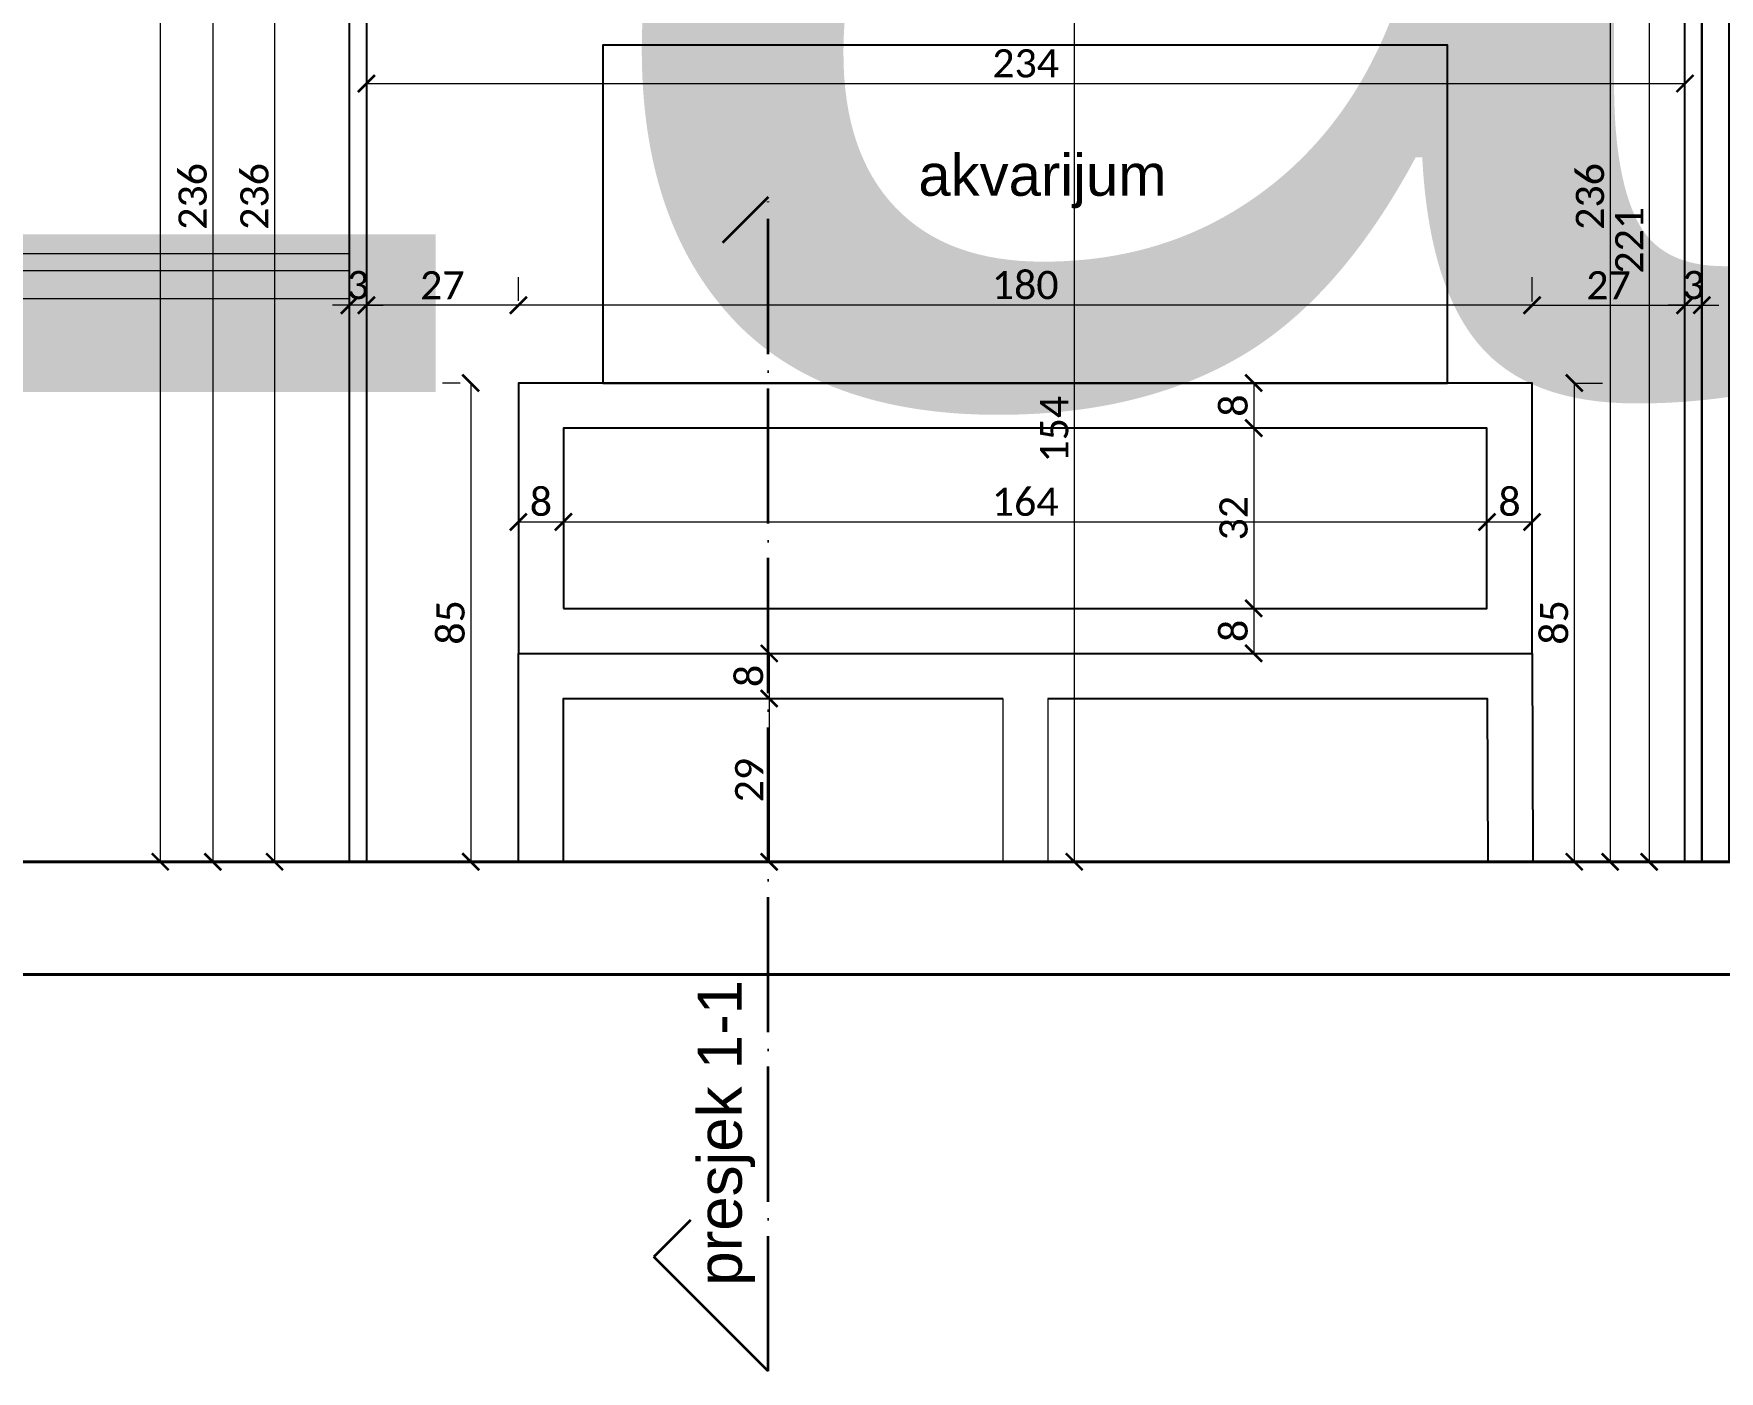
# Model space of a CAD drawing. Header units: centimetres. Extents: x -26724 to 60145, y -23645 to 6771.
# Drawn here: x 2180.2 to 2479.6, y 295.8 to 533.3 of the extents above; entities that cross this region are included whole.
import ezdxf

# ---------------------------------------------------------------- set-up
doc = ezdxf.new("R2010")
doc.units = ezdxf.units.CM
doc.linetypes.add('ACAD_ISO04W100', pattern=[30, 24, -3, 0, -3])
for name, color, linetype, lineweight in [('2.IZGLED', 7, 'Continuous', 13), ('4.KOTE', 88, 'Continuous', 15), ('zid', 7, 'Continuous', 40)]:
    doc.layers.add(name, color=color, linetype=linetype, lineweight=lineweight)
doc.layers.add('3.IZGLED 2', color=7, linetype='Continuous', lineweight=9, true_color=0x4a4a4a)
doc.layers.add('IZGLED 2', color=253, linetype='Continuous', lineweight=9, true_color=0x828282)
doc.layers.add('tekst', color=7, linetype='Continuous')
doc.layers.add('tekst @ 50', color=7, linetype='Continuous')
doc.styles.add('0.15', font='arial.ttf', dxfattribs={"height": 0.15})
doc.styles.add('Notes', font='arial.ttf', dxfattribs={"height": 3})
doc.styles.get("Standard").update_dxf_attribs({"font": 'calibri.ttf'})
doc.dimstyles.new('ja 1 30 izgledi zidova', dxfattribs={"dimtxt": 5, "dimasz": 3, "dimexe": 5, "dimexo": 5, "dimgap": 1, "dimtad": 1, "dimdec": 0, "dimtxsty": 'Standard', "dimblk": 'ARCHTICK', "dimcen": 2.5, "dimclrd": 256, "dimclrt": 7, "dimadec": 0, "dimazin": 0, "dimtfac": 1, "dimtdec": 0, "dimtix": 1, "dimtmove": 1, "dimatfit": 3, "dimldrblk": 'ARCHTICK', "dimfxl": 5, "dimfxlon": 1, "dimlwd": 0, "dimlwe": 9, "dimarcsym": 0})

# ---------------------------------------------------------------- blocks, each defined once
blk = doc.blocks.new('*U3237')
at = {"layer": 'tekst @ 50', "ltscale": 0.8, "style": 'Notes'}
blk.add_text('frizider za voće', height=283.795, dxfattribs=at).set_placement((773.6, 469.68))
blk = doc.blocks.new('_ArchTick')
at = {"color": 0, "linetype": 'ByBlock', "const_width": 0.15}
blk.add_lwpolyline([(-0.5, -0.5), (0.5, 0.5)], dxfattribs=at)
blk = doc.blocks.new('*D914')
at = {"layer": '4.KOTE', "lineweight": 0, "transparency": 16777216}
blk.add_line((2453.8, 471.29), (2453.8, 386.29), dxfattribs=at)
at = {"layer": '4.KOTE', "color": 0, "lineweight": 9, "transparency": 16777216}
for p, q in [((2454.21, 471.29), (2458.8, 471.29)), ((2455.16, 386.29), (2458.8, 386.29))]:
    blk.add_line(p, q, dxfattribs=at)
at = {"layer": 'Defpoints', "color": 0, "transparency": 16777216}
for p in [(2437.87, 471.29, -40.5), (2442.99, 386.29, -40.5), (2453.8, 386.29)]:
    blk.add_point(p, dxfattribs=at)
at = {"layer": '4.KOTE', "lineweight": 0, "transparency": 16777216, "xscale": 3, "yscale": 3, "zscale": 3}
for p, rotation in [((2453.8, 471.29), 90), ((2453.8, 386.29), 270)]:
    blk.add_blockref('_ArchTick', p, dxfattribs=dict(at, rotation=rotation))
at = {"layer": '4.KOTE', "color": 7, "transparency": 16777216, "insert": (2450.23, 428.79), "char_height": 5, "attachment_point": 5, "rotation": 90}
blk.add_mtext('85', dxfattribs=at)
blk = doc.blocks.new('*D915')
at = {"layer": '4.KOTE', "color": 0, "lineweight": 9, "transparency": 16777216}
for p, q in [((2399.9, 471.29), (2391.87, 471.29)), ((2399.41, 463.29), (2391.87, 463.29))]:
    blk.add_line(p, q, dxfattribs=at)
at = {"layer": '4.KOTE', "lineweight": 0, "transparency": 16777216}
blk.add_line((2396.87, 471.29), (2396.87, 463.29), dxfattribs=at)
at = {"layer": 'Defpoints', "color": 0, "transparency": 16777216}
for p in [(2446.3, 471.29, -40.5), (2396.87, 463.29), (2438.3, 463.29, -40.5)]:
    blk.add_point(p, dxfattribs=at)
at = {"layer": '4.KOTE', "lineweight": 0, "transparency": 16777216, "xscale": 3, "yscale": 3, "zscale": 3}
for p, rotation in [((2396.87, 471.29), 90), ((2396.87, 463.29), 270)]:
    blk.add_blockref('_ArchTick', p, dxfattribs=dict(at, rotation=rotation))
at = {"layer": '4.KOTE', "color": 7, "transparency": 16777216, "insert": (2393.31, 467.29), "char_height": 5, "attachment_point": 5, "rotation": 90}
blk.add_mtext('8', dxfattribs=at)
blk = doc.blocks.new('*D916')
at = {"layer": '4.KOTE', "color": 0, "lineweight": 9, "transparency": 16777216}
for p, q in [((2399.41, 463.29), (2391.87, 463.29)), ((2399.41, 431.29), (2391.87, 431.29))]:
    blk.add_line(p, q, dxfattribs=at)
at = {"layer": '4.KOTE', "lineweight": 0, "transparency": 16777216}
blk.add_line((2396.87, 463.29), (2396.87, 431.29), dxfattribs=at)
at = {"layer": 'Defpoints', "color": 0, "transparency": 16777216}
for p in [(2438.3, 463.29, -40.5), (2396.87, 431.29), (2438.3, 431.29, -40.5)]:
    blk.add_point(p, dxfattribs=at)
at = {"layer": '4.KOTE', "lineweight": 0, "transparency": 16777216, "xscale": 3, "yscale": 3, "zscale": 3}
for p, rotation in [((2396.87, 463.29), 90), ((2396.87, 431.29), 270)]:
    blk.add_blockref('_ArchTick', p, dxfattribs=dict(at, rotation=rotation))
at = {"layer": '4.KOTE', "color": 7, "transparency": 16777216, "insert": (2393.31, 447.29), "char_height": 5, "attachment_point": 5, "rotation": 90}
blk.add_mtext('32', dxfattribs=at)
blk = doc.blocks.new('*D917')
at = {"layer": '4.KOTE', "color": 0, "lineweight": 9, "transparency": 16777216}
for p, q in [((2399.41, 431.29), (2391.87, 431.29)), ((2399.49, 423.29), (2391.87, 423.29))]:
    blk.add_line(p, q, dxfattribs=at)
at = {"layer": '4.KOTE', "lineweight": 0, "transparency": 16777216}
blk.add_line((2396.87, 431.29), (2396.87, 423.29), dxfattribs=at)
at = {"layer": 'Defpoints', "color": 0, "transparency": 16777216}
for p in [(2438.3, 431.29, -40.5), (2396.87, 423.29), (2439.44, 423.29, -40.5)]:
    blk.add_point(p, dxfattribs=at)
at = {"layer": '4.KOTE', "lineweight": 0, "transparency": 16777216, "xscale": 3, "yscale": 3, "zscale": 3}
for p, rotation in [((2396.87, 431.29), 90), ((2396.87, 423.29), 270)]:
    blk.add_blockref('_ArchTick', p, dxfattribs=dict(at, rotation=rotation))
at = {"layer": '4.KOTE', "color": 7, "transparency": 16777216, "insert": (2393.31, 427.29), "char_height": 5, "attachment_point": 5, "rotation": 90}
blk.add_mtext('8', dxfattribs=at)
blk = doc.blocks.new('*D918')
at = {"layer": '4.KOTE', "color": 0, "lineweight": 9, "transparency": 16777216}
for p, q in [((2315.41, 423.29), (2305.84, 423.29)), ((2313.38, 415.29), (2305.84, 415.29))]:
    blk.add_line(p, q, dxfattribs=at)
at = {"layer": '4.KOTE', "lineweight": 0, "transparency": 16777216}
blk.add_line((2310.84, 423.29), (2310.84, 415.29), dxfattribs=at)
at = {"layer": 'Defpoints', "color": 0, "transparency": 16777216}
for p in [(2439.44, 423.29, -40.5), (2310.84, 415.29), (2352.3, 415.29, -40.5)]:
    blk.add_point(p, dxfattribs=at)
at = {"layer": '4.KOTE', "lineweight": 0, "transparency": 16777216, "xscale": 3, "yscale": 3, "zscale": 3}
for p, rotation in [((2310.84, 423.29), 90), ((2310.84, 415.29), 270)]:
    blk.add_blockref('_ArchTick', p, dxfattribs=dict(at, rotation=rotation))
at = {"layer": '4.KOTE', "color": 7, "transparency": 16777216, "insert": (2307.28, 419.29), "char_height": 5, "attachment_point": 5, "rotation": 90}
blk.add_mtext('8', dxfattribs=at)
blk = doc.blocks.new('*D919')
at = {"layer": '4.KOTE', "color": 0, "lineweight": 9, "transparency": 16777216}
for p, q in [((2313.38, 415.29), (2305.84, 415.29)), ((2315.41, 386.29), (2305.84, 386.29))]:
    blk.add_line(p, q, dxfattribs=at)
at = {"layer": '4.KOTE', "lineweight": 0, "transparency": 16777216}
blk.add_line((2310.84, 415.29), (2310.84, 386.29), dxfattribs=at)
at = {"layer": 'Defpoints', "color": 0, "transparency": 16777216}
for p in [(2352.3, 415.29, -40.5), (2310.84, 386.29), (2438.42, 386.29, -40.5)]:
    blk.add_point(p, dxfattribs=at)
at = {"layer": '4.KOTE', "lineweight": 0, "transparency": 16777216, "xscale": 3, "yscale": 3, "zscale": 3}
for p, rotation in [((2310.84, 415.29), 90), ((2310.84, 386.29), 270)]:
    blk.add_blockref('_ArchTick', p, dxfattribs=dict(at, rotation=rotation))
at = {"layer": '4.KOTE', "color": 7, "transparency": 16777216, "insert": (2307.28, 400.79), "char_height": 5, "attachment_point": 5, "rotation": 90}
blk.add_mtext('29', dxfattribs=at)
blk = doc.blocks.new('*D920')
at = {"layer": '4.KOTE', "color": 0, "lineweight": 9, "transparency": 16777216}
for p, q in [((2266.3, 485.9), (2266.3, 490.11)), ((2446.3, 485.9), (2446.3, 490.11))]:
    blk.add_line(p, q, dxfattribs=at)
at = {"layer": '4.KOTE', "lineweight": 0, "transparency": 16777216}
blk.add_line((2446.3, 485.11), (2266.3, 485.11), dxfattribs=at)
at = {"layer": 'Defpoints', "color": 0, "transparency": 16777216}
for p in [(2266.3, 485.11), (2266.3, 471.29, -40.5), (2446.3, 471.29, -40.5)]:
    blk.add_point(p, dxfattribs=at)
at = {"layer": '4.KOTE', "lineweight": 0, "transparency": 16777216, "xscale": 3, "yscale": 3, "zscale": 3, "rotation": 180}
blk.add_blockref('_ArchTick', (2266.3, 485.11), dxfattribs=at)
at = {"layer": '4.KOTE', "lineweight": 0, "transparency": 16777216, "xscale": 3, "yscale": 3, "zscale": 3}
blk.add_blockref('_ArchTick', (2446.3, 485.11), dxfattribs=at)
at = {"layer": '4.KOTE', "color": 7, "transparency": 16777216, "insert": (2356.3, 488.67), "char_height": 5, "attachment_point": 5}
blk.add_mtext('180', dxfattribs=at)
blk = doc.blocks.new('*D921')
at = {"layer": '4.KOTE', "color": 0, "lineweight": 9, "transparency": 16777216}
for p, q in [((2446.3, 485.76), (2446.3, 490.11)), ((2473.46, 485.76), (2473.46, 490.11))]:
    blk.add_line(p, q, dxfattribs=at)
at = {"layer": '4.KOTE', "lineweight": 0, "transparency": 16777216}
blk.add_line((2446.3, 485.11), (2473.46, 485.11), dxfattribs=at)
at = {"layer": 'Defpoints', "color": 0, "transparency": 16777216}
for p in [(2473.46, 485.11), (2446.3, 470.51, -40.5), (2473.46, 470.51, -40.5)]:
    blk.add_point(p, dxfattribs=at)
at = {"layer": '4.KOTE', "lineweight": 0, "transparency": 16777216, "xscale": 3, "yscale": 3, "zscale": 3, "rotation": 180}
blk.add_blockref('_ArchTick', (2446.3, 485.11), dxfattribs=at)
at = {"layer": '4.KOTE', "lineweight": 0, "transparency": 16777216, "xscale": 3, "yscale": 3, "zscale": 3}
blk.add_blockref('_ArchTick', (2473.46, 485.11), dxfattribs=at)
at = {"layer": '4.KOTE', "color": 7, "transparency": 16777216, "insert": (2459.88, 488.65), "char_height": 5, "attachment_point": 5}
blk.add_mtext('27', dxfattribs=at)
blk = doc.blocks.new('*D922')
at = {"layer": '4.KOTE', "color": 0, "lineweight": 9, "transparency": 16777216}
for p, q in [((2473.46, 486.79), (2473.46, 490.11)), ((2476.46, 486.79), (2476.46, 490.11))]:
    blk.add_line(p, q, dxfattribs=at)
at = {"layer": '4.KOTE', "lineweight": 0, "transparency": 16777216}
for p, q in [((2473.46, 485.11), (2470.46, 485.11)), ((2473.46, 485.11), (2476.46, 485.11)), ((2476.46, 485.11), (2479.46, 485.11))]:
    blk.add_line(p, q, dxfattribs=at)
at = {"layer": 'Defpoints', "color": 0, "transparency": 16777216}
for p in [(2476.46, 485.11), (2473.46, 475.84, -40.5), (2476.46, 475.84, -40.5)]:
    blk.add_point(p, dxfattribs=at)
at = {"layer": '4.KOTE', "lineweight": 0, "transparency": 16777216, "xscale": 3, "yscale": 3, "zscale": 3}
blk.add_blockref('_ArchTick', (2473.46, 485.11), dxfattribs=at)
at = {"layer": '4.KOTE', "lineweight": 0, "transparency": 16777216, "xscale": 3, "yscale": 3, "zscale": 3, "rotation": 180}
blk.add_blockref('_ArchTick', (2476.46, 485.11), dxfattribs=at)
at = {"layer": '4.KOTE', "color": 7, "transparency": 16777216, "insert": (2474.96, 488.67), "char_height": 5, "attachment_point": 5}
blk.add_mtext('3', dxfattribs=at)
blk = doc.blocks.new('*D923')
at = {"layer": '4.KOTE', "color": 0, "lineweight": 9, "transparency": 16777216}
for p, q in [((2239.3, 484.39), (2239.3, 490.11)), ((2266.3, 485.9), (2266.3, 490.11))]:
    blk.add_line(p, q, dxfattribs=at)
at = {"layer": '4.KOTE', "lineweight": 0, "transparency": 16777216}
blk.add_line((2266.3, 485.11), (2239.3, 485.11), dxfattribs=at)
at = {"layer": 'Defpoints', "color": 0, "transparency": 16777216}
for p in [(2239.3, 485.11), (2239.3, 471.29, -27), (2266.3, 471.29, -40.5)]:
    blk.add_point(p, dxfattribs=at)
at = {"layer": '4.KOTE', "lineweight": 0, "transparency": 16777216, "xscale": 3, "yscale": 3, "zscale": 3, "rotation": 180}
blk.add_blockref('_ArchTick', (2239.3, 485.11), dxfattribs=at)
at = {"layer": '4.KOTE', "lineweight": 0, "transparency": 16777216, "xscale": 3, "yscale": 3, "zscale": 3}
blk.add_blockref('_ArchTick', (2266.3, 485.11), dxfattribs=at)
at = {"layer": '4.KOTE', "color": 7, "transparency": 16777216, "insert": (2252.8, 488.65), "char_height": 5, "attachment_point": 5}
blk.add_mtext('27', dxfattribs=at)
blk = doc.blocks.new('*D924')
at = {"layer": '4.KOTE', "color": 0, "lineweight": 9, "transparency": 16777216}
for p, q in [((2236.3, 485.74), (2236.3, 490.11)), ((2239.3, 484.39), (2239.3, 490.11))]:
    blk.add_line(p, q, dxfattribs=at)
at = {"layer": '4.KOTE', "lineweight": 0, "transparency": 16777216}
for p, q in [((2236.3, 485.11), (2233.3, 485.11)), ((2239.3, 485.11), (2236.3, 485.11)), ((2239.3, 485.11), (2242.3, 485.11))]:
    blk.add_line(p, q, dxfattribs=at)
at = {"layer": 'Defpoints', "color": 0, "transparency": 16777216}
for p in [(2236.3, 485.11), (2236.3, 476.99, -27), (2239.3, 471.29, -27)]:
    blk.add_point(p, dxfattribs=at)
at = {"layer": '4.KOTE', "lineweight": 0, "transparency": 16777216, "xscale": 3, "yscale": 3, "zscale": 3}
blk.add_blockref('_ArchTick', (2236.3, 485.11), dxfattribs=at)
at = {"layer": '4.KOTE', "lineweight": 0, "transparency": 16777216, "xscale": 3, "yscale": 3, "zscale": 3, "rotation": 180}
blk.add_blockref('_ArchTick', (2239.3, 485.11), dxfattribs=at)
at = {"layer": '4.KOTE', "color": 7, "transparency": 16777216, "insert": (2237.8, 488.67), "char_height": 5, "attachment_point": 5}
blk.add_mtext('3', dxfattribs=at)
blk = doc.blocks.new('*D925')
at = {"layer": '4.KOTE', "lineweight": 0, "transparency": 16777216}
blk.add_line((2266.3, 446.63), (2274.3, 446.63), dxfattribs=at)
at = {"layer": '4.KOTE', "color": 0, "lineweight": 9, "transparency": 16777216}
for p, q in [((2266.3, 443.96), (2266.3, 441.63)), ((2274.3, 443.96), (2274.3, 441.63))]:
    blk.add_line(p, q, dxfattribs=at)
at = {"layer": 'Defpoints', "color": 0, "transparency": 16777216}
for p in [(2266.3, 451.34, -40.5), (2274.3, 451.34, -40.5), (2274.3, 446.63)]:
    blk.add_point(p, dxfattribs=at)
at = {"layer": '4.KOTE', "lineweight": 0, "transparency": 16777216, "xscale": 3, "yscale": 3, "zscale": 3, "rotation": 180}
blk.add_blockref('_ArchTick', (2266.3, 446.63), dxfattribs=at)
at = {"layer": '4.KOTE', "lineweight": 0, "transparency": 16777216, "xscale": 3, "yscale": 3, "zscale": 3}
blk.add_blockref('_ArchTick', (2274.3, 446.63), dxfattribs=at)
at = {"layer": '4.KOTE', "color": 7, "transparency": 16777216, "insert": (2270.3, 450.19), "char_height": 5, "attachment_point": 5}
blk.add_mtext('8', dxfattribs=at)
blk = doc.blocks.new('*D926')
at = {"layer": '4.KOTE', "lineweight": 0, "transparency": 16777216}
blk.add_line((2274.3, 446.63), (2438.3, 446.63), dxfattribs=at)
at = {"layer": '4.KOTE', "color": 0, "lineweight": 9, "transparency": 16777216}
for p, q in [((2274.3, 443.96), (2274.3, 441.63)), ((2438.3, 444.44), (2438.3, 441.63))]:
    blk.add_line(p, q, dxfattribs=at)
at = {"layer": 'Defpoints', "color": 0, "transparency": 16777216}
for p in [(2438.3, 453.51, -40.5), (2274.3, 451.34, -40.5), (2438.3, 446.63)]:
    blk.add_point(p, dxfattribs=at)
at = {"layer": '4.KOTE', "lineweight": 0, "transparency": 16777216, "xscale": 3, "yscale": 3, "zscale": 3, "rotation": 180}
blk.add_blockref('_ArchTick', (2274.3, 446.63), dxfattribs=at)
at = {"layer": '4.KOTE', "lineweight": 0, "transparency": 16777216, "xscale": 3, "yscale": 3, "zscale": 3}
blk.add_blockref('_ArchTick', (2438.3, 446.63), dxfattribs=at)
at = {"layer": '4.KOTE', "color": 7, "transparency": 16777216, "insert": (2356.3, 450.19), "char_height": 5, "attachment_point": 5}
blk.add_mtext('164', dxfattribs=at)
blk = doc.blocks.new('*D927')
at = {"layer": '4.KOTE', "lineweight": 0, "transparency": 16777216}
blk.add_line((2438.3, 446.63), (2446.3, 446.63), dxfattribs=at)
at = {"layer": '4.KOTE', "color": 0, "lineweight": 9, "transparency": 16777216}
for p, q in [((2438.3, 444.44), (2438.3, 441.63)), ((2446.3, 444.44), (2446.3, 441.63))]:
    blk.add_line(p, q, dxfattribs=at)
at = {"layer": 'Defpoints', "color": 0, "transparency": 16777216}
for p in [(2438.3, 453.51, -40.5), (2446.3, 453.51, -40.5), (2446.3, 446.63)]:
    blk.add_point(p, dxfattribs=at)
at = {"layer": '4.KOTE', "lineweight": 0, "transparency": 16777216, "xscale": 3, "yscale": 3, "zscale": 3, "rotation": 180}
blk.add_blockref('_ArchTick', (2438.3, 446.63), dxfattribs=at)
at = {"layer": '4.KOTE', "lineweight": 0, "transparency": 16777216, "xscale": 3, "yscale": 3, "zscale": 3}
blk.add_blockref('_ArchTick', (2446.3, 446.63), dxfattribs=at)
at = {"layer": '4.KOTE', "color": 7, "transparency": 16777216, "insert": (2442.3, 450.19), "char_height": 5, "attachment_point": 5}
blk.add_mtext('8', dxfattribs=at)
blk = doc.blocks.new('*D928')
at = {"layer": '4.KOTE', "color": 0, "lineweight": 9, "transparency": 16777216}
for p, q in [((2255.99, 471.29), (2252.83, 471.29)), ((2255.99, 386.29), (2252.83, 386.29))]:
    blk.add_line(p, q, dxfattribs=at)
at = {"layer": '4.KOTE', "lineweight": 0, "transparency": 16777216}
blk.add_line((2257.83, 471.29), (2257.83, 386.29), dxfattribs=at)
at = {"layer": 'Defpoints', "color": 0, "transparency": 16777216}
for p in [(2266.3, 471.29, -40.5), (2257.83, 386.29), (2266.3, 386.29, -40.5)]:
    blk.add_point(p, dxfattribs=at)
at = {"layer": '4.KOTE', "lineweight": 0, "transparency": 16777216, "xscale": 3, "yscale": 3, "zscale": 3}
for p, rotation in [((2257.83, 471.29), 90), ((2257.83, 386.29), 270)]:
    blk.add_blockref('_ArchTick', p, dxfattribs=dict(at, rotation=rotation))
at = {"layer": '4.KOTE', "color": 7, "transparency": 16777216, "insert": (2254.27, 428.79), "char_height": 5, "attachment_point": 5, "rotation": 90}
blk.add_mtext('85', dxfattribs=at)
blk = doc.blocks.new('*D929')
at = {"layer": '4.KOTE', "lineweight": 0, "transparency": 16777216}
blk.add_line((2239.3, 524.47), (2473.46, 524.47), dxfattribs=at)
at = {"layer": '4.KOTE', "color": 0, "lineweight": 9, "transparency": 16777216}
for p, q in [((2239.3, 522.19), (2239.3, 519.47)), ((2473.46, 522.19), (2473.46, 519.47))]:
    blk.add_line(p, q, dxfattribs=at)
at = {"layer": 'Defpoints', "color": 0, "transparency": 16777216}
for p in [(2239.3, 530.92, -40.5), (2473.46, 530.92, -40.5), (2473.46, 524.47)]:
    blk.add_point(p, dxfattribs=at)
at = {"layer": '4.KOTE', "lineweight": 0, "transparency": 16777216, "xscale": 3, "yscale": 3, "zscale": 3, "rotation": 180}
blk.add_blockref('_ArchTick', (2239.3, 524.47), dxfattribs=at)
at = {"layer": '4.KOTE', "lineweight": 0, "transparency": 16777216, "xscale": 3, "yscale": 3, "zscale": 3}
blk.add_blockref('_ArchTick', (2473.46, 524.47), dxfattribs=at)
at = {"layer": '4.KOTE', "color": 7, "transparency": 16777216, "insert": (2356.38, 528.03), "char_height": 5, "attachment_point": 5}
blk.add_mtext('234', dxfattribs=at)
blk = doc.blocks.new('*D941')
at = {"layer": '4.KOTE', "color": 0, "lineweight": 9, "transparency": 16777216}
for p, q in [((2365.01, 539.91), (2370.01, 539.91)), ((2366.05, 386.29), (2370.01, 386.29))]:
    blk.add_line(p, q, dxfattribs=at)
at = {"layer": '4.KOTE', "lineweight": 0, "transparency": 16777216}
blk.add_line((2365.01, 539.91), (2365.01, 386.29), dxfattribs=at)
at = {"layer": 'Defpoints', "color": 0, "transparency": 16777216}
for p in [(2365.01, 539.91), (2360.79, 386.29, -21.33), (2365.01, 386.29)]:
    blk.add_point(p, dxfattribs=at)
at = {"layer": '4.KOTE', "lineweight": 0, "transparency": 16777216, "xscale": 3, "yscale": 3, "zscale": 3}
for p, rotation in [((2365.01, 539.91), 90), ((2365.01, 386.29), 270)]:
    blk.add_blockref('_ArchTick', p, dxfattribs=dict(at, rotation=rotation))
at = {"layer": '4.KOTE', "color": 7, "transparency": 16777216, "insert": (2361.47, 463.1), "char_height": 5, "attachment_point": 5, "rotation": 90}
blk.add_mtext('154', dxfattribs=at)
blk = doc.blocks.new('*D998')
at = {"layer": '4.KOTE', "color": 0, "lineweight": 9, "transparency": 16777216}
for p, q in [((2222.12, 622.55), (2218.01, 622.55)), ((2225.24, 386.29), (2218.01, 386.29))]:
    blk.add_line(p, q, dxfattribs=at)
at = {"layer": '4.KOTE', "lineweight": 0, "transparency": 16777216}
blk.add_line((2223.01, 622.55), (2223.01, 386.29), dxfattribs=at)
at = {"layer": 'Defpoints', "color": 0, "transparency": 16777216}
for p in [(2239.3, 622.55, -47.25), (2223.01, 386.29), (2239.47, 386.29, -20.53)]:
    blk.add_point(p, dxfattribs=at)
at = {"layer": '4.KOTE', "lineweight": 0, "transparency": 16777216, "xscale": 3, "yscale": 3, "zscale": 3}
for p, rotation in [((2223.01, 622.55), 90), ((2223.01, 386.29), 270)]:
    blk.add_blockref('_ArchTick', p, dxfattribs=dict(at, rotation=rotation))
at = {"layer": '4.KOTE', "color": 7, "transparency": 16777216, "insert": (2219.45, 504.42), "char_height": 5, "attachment_point": 5, "rotation": 90}
blk.add_mtext('236', dxfattribs=at)
blk = doc.blocks.new('*D1000')
at = {"layer": '4.KOTE', "color": 0, "lineweight": 9, "transparency": 16777216}
for p, q in [((2212.67, 622.55), (2207.03, 622.55)), ((2215.48, 386.29), (2207.03, 386.29))]:
    blk.add_line(p, q, dxfattribs=at)
at = {"layer": '4.KOTE', "lineweight": 0, "transparency": 16777216}
blk.add_line((2212.03, 622.55), (2212.03, 386.29), dxfattribs=at)
at = {"layer": 'Defpoints', "color": 0, "transparency": 16777216}
for p in [(2239.3, 622.55, -47.25), (2212.03, 386.29), (2239.47, 386.29, -20.53)]:
    blk.add_point(p, dxfattribs=at)
at = {"layer": '4.KOTE', "lineweight": 0, "transparency": 16777216, "xscale": 3, "yscale": 3, "zscale": 3}
for p, rotation in [((2212.03, 622.55), 90), ((2212.03, 386.29), 270)]:
    blk.add_blockref('_ArchTick', p, dxfattribs=dict(at, rotation=rotation))
at = {"layer": '4.KOTE', "color": 7, "transparency": 16777216, "insert": (2208.47, 504.42), "char_height": 5, "attachment_point": 5, "rotation": 90}
blk.add_mtext('236', dxfattribs=at)
blk = doc.blocks.new('*D1001')
at = {"layer": '4.KOTE', "color": 0, "lineweight": 9, "transparency": 16777216}
for p, q in [((2206.16, 714.29), (2197.71, 714.29)), ((2205.9, 386.29), (2197.71, 386.29))]:
    blk.add_line(p, q, dxfattribs=at)
at = {"layer": '4.KOTE', "lineweight": 0, "transparency": 16777216}
blk.add_line((2202.71, 714.29), (2202.71, 386.29), dxfattribs=at)
at = {"layer": 'Defpoints', "color": 0, "transparency": 16777216}
for p in [(2236.3, 714.29, -24.36), (2202.71, 386.29), (2236.3, 386.29, -27)]:
    blk.add_point(p, dxfattribs=at)
at = {"layer": '4.KOTE', "lineweight": 0, "transparency": 16777216, "xscale": 3, "yscale": 3, "zscale": 3}
for p, rotation in [((2202.71, 714.29), 90), ((2202.71, 386.29), 270)]:
    blk.add_blockref('_ArchTick', p, dxfattribs=dict(at, rotation=rotation))
at = {"layer": '4.KOTE', "color": 7, "transparency": 16777216, "insert": (2199.15, 550.29), "char_height": 5, "attachment_point": 5, "rotation": 90}
blk.add_mtext('328', dxfattribs=at)
blk = doc.blocks.new('*D1002')
at = {"layer": '4.KOTE', "color": 0, "lineweight": 9, "transparency": 16777216}
for p, q in [((2464.43, 606.98), (2462.09, 606.98)), ((2466.72, 386.29), (2462.09, 386.29))]:
    blk.add_line(p, q, dxfattribs=at)
at = {"layer": '4.KOTE', "lineweight": 0, "transparency": 16777216}
blk.add_line((2467.09, 606.98), (2467.09, 386.29), dxfattribs=at)
at = {"layer": 'Defpoints', "color": 0, "transparency": 16777216}
for p in [(2473.46, 606.98, -47.25), (2467.09, 386.29), (2473.63, 386.29, -22.08)]:
    blk.add_point(p, dxfattribs=at)
at = {"layer": '4.KOTE', "lineweight": 0, "transparency": 16777216, "xscale": 3, "yscale": 3, "zscale": 3}
for p, rotation in [((2467.09, 606.98), 90), ((2467.09, 386.29), 270)]:
    blk.add_blockref('_ArchTick', p, dxfattribs=dict(at, rotation=rotation))
at = {"layer": '4.KOTE', "color": 7, "transparency": 16777216, "insert": (2463.57, 496.64), "char_height": 5, "attachment_point": 5, "rotation": 90}
blk.add_mtext('221', dxfattribs=at)
blk = doc.blocks.new('*D2181')
at = {"layer": '4.KOTE', "color": 0, "lineweight": 9, "transparency": 16777216}
for p, q in [((2459.04, 622.55), (2455.17, 622.55)), ((2460.08, 386.29), (2455.17, 386.29))]:
    blk.add_line(p, q, dxfattribs=at)
at = {"layer": '4.KOTE', "lineweight": 0, "transparency": 16777216}
blk.add_line((2460.17, 622.55), (2460.17, 386.29), dxfattribs=at)
at = {"layer": 'Defpoints', "color": 0, "transparency": 16777216}
for p in [(2474.97, 622.55, -47.25), (2460.17, 386.29), (2477.97, 386.29, -40.5)]:
    blk.add_point(p, dxfattribs=at)
at = {"layer": '4.KOTE', "lineweight": 0, "transparency": 16777216, "xscale": 3, "yscale": 3, "zscale": 3}
for p, rotation in [((2460.17, 622.55), 90), ((2460.17, 386.29), 270)]:
    blk.add_blockref('_ArchTick', p, dxfattribs=dict(at, rotation=rotation))
at = {"layer": '4.KOTE', "color": 7, "transparency": 16777216, "insert": (2456.61, 504.42), "char_height": 5, "attachment_point": 5, "rotation": 90}
blk.add_mtext('236', dxfattribs=at)

msp = doc.modelspace()

# ---------------------------------------------------------------- linework, layer by layer
for p, q in [((2476.46, 386.29, -40.5), (2476.46, 758.29, -40.5)), ((2236.3, 386.29, -27), (2236.3, 714.29, -27)), ((2239.3, 711.29, -27), (2239.3, 386.29, -27)), ((2473.46, 386.29, -40.5), (2473.46, 711.29, -40.5))]:
    msp.add_line(p, q)
at = {"color": 175, "true_color": 0x4554a5, "elevation": -13.5}
msp.add_lwpolyline([(2481.3, 758.29), (2476.44, 758.29), (2476.44, 386.29), (2481.3, 386.29)], close=True, dxfattribs=at)
at = {"elevation": -40.5}
for points in [[(2281.3, 471.29), (2431.3, 471.29), (2431.3, 531.29), (2281.3, 531.29), (2281.3, 471.29)], [(2266.3, 386.29), (2266.3, 423.29), (2446.3, 423.29), (2446.44, 386.29)], [(2274.3, 386.29), (2274.3, 415.29), (2352.3, 415.29)], [(2360.3, 415.29), (2438.33, 415.29), (2438.44, 386.29)]]:
    msp.add_lwpolyline(points, dxfattribs=at)
for points in [[(2266.3, 423.29), (2446.3, 423.29), (2446.3, 471.29), (2266.3, 471.29)], [(2274.3, 431.29), (2438.3, 431.29), (2438.3, 463.29), (2274.3, 463.29)]]:
    msp.add_lwpolyline(points, close=True, dxfattribs=at)
at = {"layer": '2.IZGLED'}
for p, q in [((2352.3, 415.29, 54), (2352.3, 386.29, 54)), ((2360.3, 415.29, 54), (2360.3, 386.29, 54)), ((2352.3, 386.29, 54), (2360.3, 386.29, 54))]:
    msp.add_line(p, q, dxfattribs=at)
at = {"layer": '3.IZGLED 2', "elevation": -27}
for points in [[(2036.3, 714.29), (2036.3, 486.29), (2236.3, 486.29)], [(2041.3, 711.29), (2041.3, 491.29), (2236.3, 491.29)], [(2236.3, 708.29), (2044.3, 708.29), (2044.3, 494.29), (2236.3, 494.29)]]:
    msp.add_lwpolyline(points, dxfattribs=at)
at = {"layer": 'IZGLED 2', "color": 5, "lineweight": 35}
for p, q in [((2310.66, 504.3, -13.5), (2302.52, 496.16, -13.5)), ((2296.87, 322.64, -13.5), (2290.36, 316.13, -13.5)), ((2310.66, 295.83, -13.5), (2290.36, 316.13, -13.5))]:
    msp.add_line(p, q, dxfattribs=at)
at = {"layer": 'IZGLED 2', "color": 5, "linetype": 'ACAD_ISO04W100', "lineweight": 35}
msp.add_line((2310.66, 295.83, -13.5), (2310.66, 504.3, -13.5), dxfattribs=at)
at = {"layer": 'zid'}
for p, q in [((3221.3, 386.29, -27), (1171.3, 386.29, -13.5)), ((3221.3, 386.29, -27), (1731.58, 386.29, -27)), ((3221.3, 366.29, -27), (1171.3, 366.29))]:
    msp.add_line(p, q, dxfattribs=at)

# ---------------------------------------------------------------- block references
at = {"layer": 'tekst', "color": 3, "lineweight": 50}
msp.add_blockref('*U3237', (0, 0), dxfattribs=at)

# ---------------------------------------------------------------- texts
at = {"layer": 'IZGLED 2', "color": 5, "style": '0.15'}
msp.add_text('presjek 1-1', height=7.8586, rotation=90, dxfattribs=at).set_placement((2305.97, 311.02, -13.5))
at = {"layer": 'tekst @ 50', "color": 7, "ltscale": 0.8, "insert": (2337.33, 511.92, -27), "char_height": 7.373, "attachment_point": 1, "style": 'Notes'}
msp.add_mtext_dynamic_manual_height_columns('akvarijum', width=290.6445, gutter_width=750, heights=[0], dxfattribs=at)

# ---------------------------------------------------------------- dimensions: what is measured, and where the dimension line sits
at = {"layer": '4.KOTE'}
for base, p1, p2, picture, middle in [((2202.71, 386.29), (2236.3, 714.29, -24.36), (2236.3, 386.29, -27), '*D1001', (2199.15, 550.29)), ((2212.03, 386.29), (2239.3, 622.55, -47.25), (2239.47, 386.29, -20.53), '*D1000', (2208.47, 504.42)), ((2223.01, 386.29), (2239.3, 622.55, -47.25), (2239.47, 386.29, -20.53), '*D998', (2219.45, 504.42)), ((2460.17, 386.29), (2474.97, 622.55, -47.25), (2477.97, 386.29, -40.5), '*D2181', (2456.61, 504.42)), ((2467.09, 386.29), (2473.46, 606.98, -47.25), (2473.63, 386.29, -22.08), '*D1002', (2463.57, 496.64)), ((2365.01, 386.29), (2365.01, 539.91), (2360.79, 386.29, -21.33), '*D941', (2361.47, 463.1)), ((2257.83, 386.29), (2266.3, 471.29, -40.5), (2266.3, 386.29, -40.5), '*D928', (2254.27, 428.79)), ((2396.87, 463.29), (2446.3, 471.29, -40.5), (2438.3, 463.29, -40.5), '*D915', (2393.31, 467.29)), ((2453.8, 386.29), (2437.87, 471.29, -40.5), (2442.99, 386.29, -40.5), '*D914', (2450.23, 428.79)), ((2396.87, 431.29), (2438.3, 463.29, -40.5), (2438.3, 431.29, -40.5), '*D916', (2393.31, 447.29)), ((2396.87, 423.29), (2438.3, 431.29, -40.5), (2439.44, 423.29, -40.5), '*D917', (2393.31, 427.29)), ((2310.84, 415.29), (2439.44, 423.29, -40.5), (2352.3, 415.29, -40.5), '*D918', (2307.28, 419.29)), ((2310.84, 386.29), (2352.3, 415.29, -40.5), (2438.42, 386.29, -40.5), '*D919', (2307.28, 400.79))]:
    dim = msp.add_linear_dim(base=base, p1=p1, p2=p2, angle=90, dimstyle='ja 1 30 izgledi zidova', dxfattribs=at)
    dim.commit()
    dim.dimension.update_dxf_attribs({"geometry": picture, "text_midpoint": middle})
for base, p1, p2, picture, middle in [((2473.46, 524.47), (2239.3, 530.92, -40.5), (2473.46, 530.92, -40.5), '*D929', (2356.38, 528.03)), ((2236.3, 485.11), (2239.3, 471.29, -27), (2236.3, 476.99, -27), '*D924', (2237.8, 488.67)), ((2239.3, 485.11), (2266.3, 471.29, -40.5), (2239.3, 471.29, -27), '*D923', (2252.8, 488.65)), ((2266.3, 485.11), (2446.3, 471.29, -40.5), (2266.3, 471.29, -40.5), '*D920', (2356.3, 488.67)), ((2473.46, 485.11), (2446.3, 470.51, -40.5), (2473.46, 470.51, -40.5), '*D921', (2459.88, 488.65)), ((2476.46, 485.11), (2473.46, 475.84, -40.5), (2476.46, 475.84, -40.5), '*D922', (2474.96, 488.67)), ((2274.3, 446.63), (2266.3, 451.34, -40.5), (2274.3, 451.34, -40.5), '*D925', (2270.3, 450.19)), ((2438.3, 446.63), (2274.3, 451.34, -40.5), (2438.3, 453.51, -40.5), '*D926', (2356.3, 450.19)), ((2446.3, 446.63), (2438.3, 453.51, -40.5), (2446.3, 453.51, -40.5), '*D927', (2442.3, 450.19))]:
    dim = msp.add_linear_dim(base=base, p1=p1, p2=p2, dimstyle='ja 1 30 izgledi zidova', dxfattribs=at)
    dim.commit()
    dim.dimension.update_dxf_attribs({"geometry": picture, "text_midpoint": middle})

doc.saveas('drawing.dxf')
